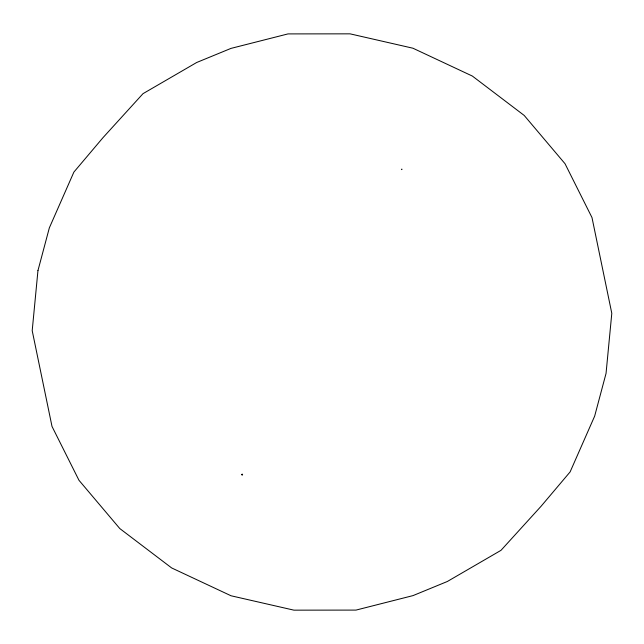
<?xml version="1.0" encoding="UTF-8"?>
<svg xmlns="http://www.w3.org/2000/svg" width="644" height="644" viewBox="0 0 644 644"><rect width="100%" height="100%" fill="white"/><g stroke="black" fill="none" stroke-linecap="round" stroke-linejoin="round"><path stroke-width="0.48" stroke-dasharray="3.22 2.42" d="M401.204 169.155C402.009 171.304 402.983 167.915 401.204 169.155"/><path stroke-width="0.97" d="M37.956 270.585L32.2 330.67L52.011 426.433L78.979 480.287L119.792 528.555L171.658 567.944L231.059 595.781L293.93 610.158L356.003 610.093L413.029 595.603L447.347 581.492L500.992 550.338L541.032 506.313L570.117 471.907L594.662 416.121L606.044 373.415L611.8 313.33L591.989 217.567L565.021 163.713L524.208 115.445L472.342 76.056L412.941 48.22L350.07 33.842L287.997 33.907L230.971 48.397L196.653 62.508L143.008 93.662L102.968 137.687L73.883 172.093L49.338 227.879L37.956 270.585M241.613 474.435C242.418 476.576 243.392 473.187 241.613 474.435"/></g></svg>
